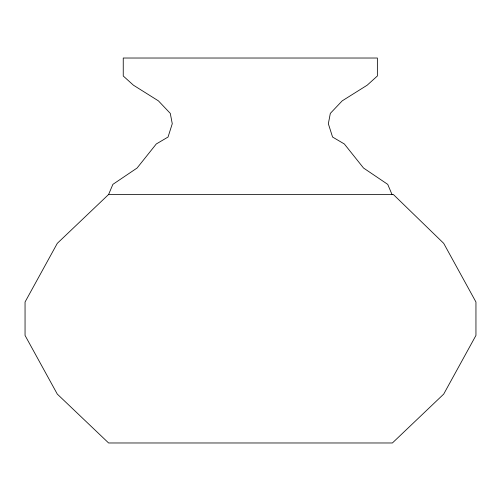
<?xml version="1.0" encoding="UTF-8"?>
<svg xmlns="http://www.w3.org/2000/svg" width="501" height="501" viewBox="0 0 501 501"><rect width="100%" height="100%" fill="white"/><g stroke="black" fill="none" stroke-linecap="round" stroke-linejoin="round"><path stroke-width="0.75" d="M108.617 194.469L393.329 194.469L443.704 243.342L475.95 302.015L475.95 335.432L443.704 394.099L392.396 442.978L108.604 442.978L57.296 394.099L25.05 335.432L25.05 302.015L57.296 243.342L108.617 194.469L112.875 184.368L137.08 168.029L156.274 143.981L168.042 137.042L172.269 123.741L170.29 113.389L158.416 100.864L133.429 85.195L123.246 75.995L123.246 58.022L377.366 58.022L377.366 75.995L367.183 85.195L342.196 100.864L330.322 113.389L328.343 123.741L332.57 137.042L344.344 143.981L363.532 168.029L387.736 184.368L392.007 194.469"/></g></svg>
